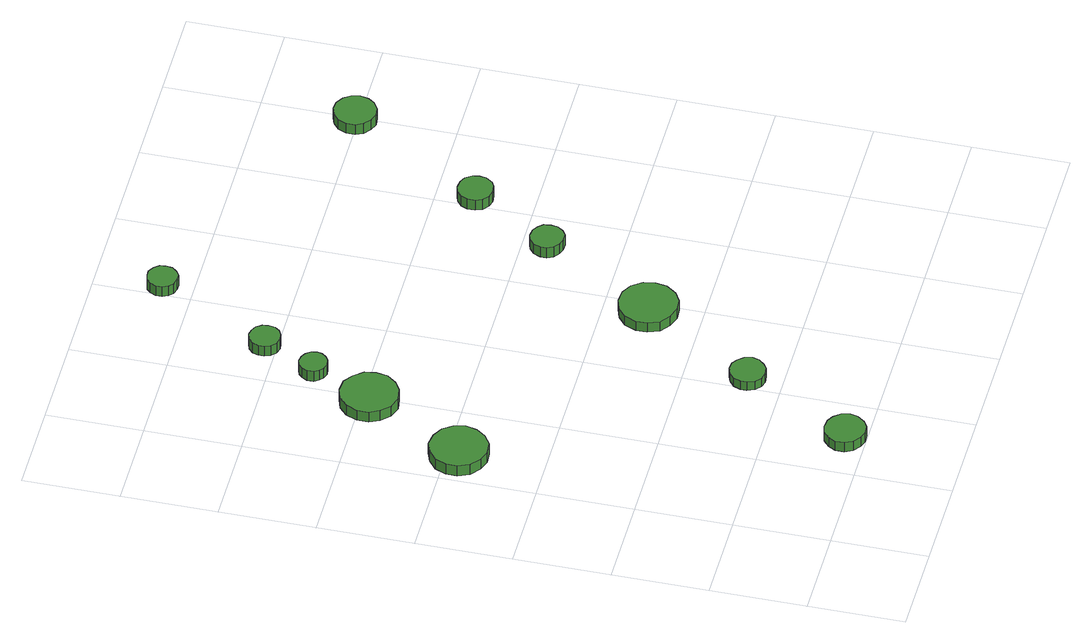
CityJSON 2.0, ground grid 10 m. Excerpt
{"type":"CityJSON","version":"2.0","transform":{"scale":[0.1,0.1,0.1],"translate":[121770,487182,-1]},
"CityObjects":{
"tree1":{"type":"SolitaryVegetationObject","attributes":{"function":"something"},"geometry":[{"type":"MultiSurface","lod":"1","boundaries":[[[0,1,2,3,4,5,6,7,8,9,10,11,12,13,14]],[[15,16,17,18,19,20,21,22,23,24,25,26,27,28,29]],[[0,29,28,1]],[[1,28,27,2]],[[2,27,26,3]],[[3,26,25,4]],[[4,25,24,5]],[[5,24,23,6]],[[6,23,22,7]],[[7,22,21,8]],[[8,21,20,9]],[[9,20,19,10]],[[10,19,18,11]],[[11,18,17,12]],[[12,17,16,13]],[[13,16,15,14]],[[14,15,29,0]]]}]},
"tree2":{"type":"SolitaryVegetationObject","attributes":{"function":"something"},"geometry":[{"type":"MultiSurface","lod":"1","boundaries":[[[30,31,32,33,34,35,36,37,38,39,40,41,42,43,44]],[[45,46,47,48,49,50,51,52,53,54,55,56,57,58,59]],[[30,59,58,31]],[[31,58,57,32]],[[32,57,56,33]],[[33,56,55,34]],[[34,55,54,35]],[[35,54,53,36]],[[36,53,52,37]],[[37,52,51,38]],[[38,51,50,39]],[[39,50,49,40]],[[40,49,48,41]],[[41,48,47,42]],[[42,47,46,43]],[[43,46,45,44]],[[44,45,59,30]]]}]},
"tree3":{"type":"SolitaryVegetationObject","attributes":{"function":"something"},"geometry":[{"type":"MultiSurface","lod":"1","boundaries":[[[60,61,62,63,64,65,66,67,68,69,70,71,72,73,74]],[[75,76,77,78,79,80,81,82,83,84,85,86,87,88,89]],[[60,89,88,61]],[[61,88,87,62]],[[62,87,86,63]],[[63,86,85,64]],[[64,85,84,65]],[[65,84,83,66]],[[66,83,82,67]],[[67,82,81,68]],[[68,81,80,69]],[[69,80,79,70]],[[70,79,78,71]],[[71,78,77,72]],[[72,77,76,73]],[[73,76,75,74]],[[74,75,89,60]]]}]},
"tree4":{"type":"SolitaryVegetationObject","attributes":{"function":"something"},"geometry":[{"type":"MultiSurface","lod":"1","boundaries":[[[90,91,92,93,94,95,96,97,98,99,100,101,102,103,104]],[[105,106,107,108,109,110,111,112,113,114,115,116,117,118,119]],[[90,119,118,91]],[[91,118,117,92]],[[92,117,116,93]],[[93,116,115,94]],[[94,115,114,95]],[[95,114,113,96]],[[96,113,112,97]],[[97,112,111,98]],[[98,111,110,99]],[[99,110,109,100]],[[100,109,108,101]],[[101,108,107,102]],[[102,107,106,103]],[[103,106,105,104]],[[104,105,119,90]]]}]},
"tree5":{"type":"SolitaryVegetationObject","attributes":{"function":"something"},"geometry":[{"type":"MultiSurface","lod":"1","boundaries":[[[120,121,122,123,124,125,126,127,128,129,130,131,132,133,134]],[[135,136,137,138,139,140,141,142,143,144,145,146,147,148,149]],[[120,149,148,121]],[[121,148,147,122]],[[122,147,146,123]],[[123,146,145,124]],[[124,145,144,125]],[[125,144,143,126]],[[126,143,142,127]],[[127,142,141,128]],[[128,141,140,129]],[[129,140,139,130]],[[130,139,138,131]],[[131,138,137,132]],[[132,137,136,133]],[[133,136,135,134]],[[134,135,149,120]]]}]},
"tree6":{"type":"SolitaryVegetationObject","attributes":{"function":"something"},"geometry":[{"type":"MultiSurface","lod":"1","boundaries":[[[150,151,152,153,154,155,156,157,158,159,160,161,162,163,164]],[[165,166,167,168,169,170,171,172,173,174,175,176,177,178,179]],[[150,179,178,151]],[[151,178,177,152]],[[152,177,176,153]],[[153,176,175,154]],[[154,175,174,155]],[[155,174,173,156]],[[156,173,172,157]],[[157,172,171,158]],[[158,171,170,159]],[[159,170,169,160]],[[160,169,168,161]],[[161,168,167,162]],[[162,167,166,163]],[[163,166,165,164]],[[164,165,179,150]]]}]},
"tree7":{"type":"SolitaryVegetationObject","attributes":{"function":"something"},"geometry":[{"type":"MultiSurface","lod":"1","boundaries":[[[180,181,182,183,184,185,186,187,188,189,190,191,192,193,194]],[[195,196,197,198,199,200,201,202,203,204,205,206,207,208,209]],[[180,209,208,181]],[[181,208,207,182]],[[182,207,206,183]],[[183,206,205,184]],[[184,205,204,185]],[[185,204,203,186]],[[186,203,202,187]],[[187,202,201,188]],[[188,201,200,189]],[[189,200,199,190]],[[190,199,198,191]],[[191,198,197,192]],[[192,197,196,193]],[[193,196,195,194]],[[194,195,209,180]]]}]},
"tree8":{"type":"SolitaryVegetationObject","attributes":{"function":"something"},"geometry":[{"type":"MultiSurface","lod":"1","boundaries":[[[210,211,212,213,214,215,216,217,218,219,220,221,222,223,224]],[[225,226,227,228,229,230,231,232,233,234,235,236,237,238,239]],[[210,239,238,211]],[[211,238,237,212]],[[212,237,236,213]],[[213,236,235,214]],[[214,235,234,215]],[[215,234,233,216]],[[216,233,232,217]],[[217,232,231,218]],[[218,231,230,219]],[[219,230,229,220]],[[220,229,228,221]],[[221,228,227,222]],[[222,227,226,223]],[[223,226,225,224]],[[224,225,239,210]]]}]},
"tree9":{"type":"SolitaryVegetationObject","attributes":{"function":"something"},"geometry":[{"type":"MultiSurface","lod":"1","boundaries":[[[240,241,242,243,244,245,246,247,248,249,250,251,252,253,254]],[[255,256,257,258,259,260,261,262,263,264,265,266,267,268,269]],[[240,269,268,241]],[[241,268,267,242]],[[242,267,266,243]],[[243,266,265,244]],[[244,265,264,245]],[[245,264,263,246]],[[246,263,262,247]],[[247,262,261,248]],[[248,261,260,249]],[[249,260,259,250]],[[250,259,258,251]],[[251,258,257,252]],[[252,257,256,253]],[[253,256,255,254]],[[254,255,269,240]]]}]},
"tree10":{"type":"SolitaryVegetationObject","attributes":{"function":"something"},"geometry":[{"type":"MultiSurface","lod":"1","boundaries":[[[270,271,272,273,274,275,276,277,278,279,280,281,282,283,284]],[[285,286,287,288,289,290,291,292,293,294,295,296,297,298,299]],[[270,299,298,271]],[[271,298,297,272]],[[272,297,296,273]],[[273,296,295,274]],[[274,295,294,275]],[[275,294,293,276]],[[276,293,292,277]],[[277,292,291,278]],[[278,291,290,279]],[[279,290,289,280]],[[280,289,288,281]],[[281,288,287,282]],[[282,287,286,283]],[[283,286,285,284]],[[284,285,299,270]]]}]},
"tree11":{"type":"SolitaryVegetationObject","attributes":{"function":"something"},"geometry":[{"type":"MultiSurface","lod":"1","boundaries":[[[300,301,302,303,304,305,306,307,308,309,310,311,312,313,314]],[[315,316,317,318,319,320,321,322,323,324,325,326,327,328,329]],[[300,329,328,301]],[[301,328,327,302]],[[302,327,326,303]],[[303,326,325,304]],[[304,325,324,305]],[[305,324,323,306]],[[306,323,322,307]],[[307,322,321,308]],[[308,321,320,309]],[[309,320,319,310]],[[310,319,318,311]],[[311,318,317,312]],[[312,317,316,313]],[[313,316,315,314]],[[314,315,329,300]]]}]}
},
"vertices":[
[67,388,19],[64,400,19],[57,410,19],[46,416,19],[33,418,19],[22,414,19],[12,406,19],[7,394,19],[7,382,19],[12,370,19],[22,362,19],[33,358,19],[46,359,19],[57,366,19],[64,376,19],[64,376,6],[57,366,6],[46,359,6],[33,358,6],[22,362,6],[12,370,6],[7,382,6],[7,394,6],[12,406,6],[22,414,6],[33,418,6],[46,416,6],[57,410,6],[64,400,6],[67,388,6],
[175,22,17],[173,31,17],[167,38,17],[160,42,17],[151,43,17],[143,41,17],[136,35,17],[132,27,17],[132,18,17],[136,10,17],[143,4,17],[151,1,17],[160,2,17],[167,6,17],[173,14,17],[173,14,5],[167,6,5],[160,2,5],[151,1,5],[143,4,5],[136,10,5],[132,18,5],[132,27,5],[136,35,5],[143,41,5],[151,43,5],[160,42,5],[167,38,5],[173,31,5],[175,22,5],
[122,492,20],[120,504,20],[112,514,20],[102,521,20],[89,522,20],[77,518,20],[68,510,20],[63,498,20],[63,486,20],[68,475,20],[77,466,20],[89,462,20],[102,464,20],[112,470,20],[120,480,20],[120,480,7],[112,470,7],[102,464,7],[89,462,7],[77,466,7],[68,475,7],[63,486,7],[63,498,7],[68,510,7],[77,518,7],[89,522,7],[102,521,7],[112,514,7],[120,504,7],[122,492,7],
[235,136,16],[233,144,16],[228,150,16],[222,154,16],[214,155,16],[207,152,16],[201,147,16],[198,140,16],[198,133,16],[201,125,16],[207,120,16],[214,118,16],[222,119,16],[228,123,16],[233,129,16],[233,129,5],[228,123,5],[222,119,5],[214,118,5],[207,120,5],[201,125,5],[198,133,5],[198,140,5],[201,147,5],[207,152,5],[214,155,5],[222,154,5],[228,150,5],[233,144,5],[235,136,5],
[138,556,20],[137,562,20],[133,567,20],[128,570,20],[122,571,20],[116,569,20],[112,565,20],[109,560,20],[109,553,20],[112,548,20],[116,544,20],[122,542,20],[128,543,20],[133,546,20],[137,551,20],[137,551,7],[133,546,7],[128,543,7],[122,542,7],[116,544,7],[112,548,7],[109,553,7],[109,560,7],[112,565,7],[116,569,7],[122,571,7],[128,570,7],[133,567,7],[137,562,7],[138,556,7],
[164,612,21],[163,618,21],[159,624,21],[153,627,21],[147,628,21],[140,626,21],[135,621,21],[133,615,21],[133,609,21],[135,603,21],[140,598,21],[147,596,21],[153,597,21],[159,600,21],[163,605,21],[163,605,8],[159,600,8],[153,597,8],[147,596,8],[140,598,8],[135,603,8],[133,609,8],[133,615,8],[135,621,8],[140,626,8],[147,628,8],[153,627,8],[159,624,8],[163,618,8],[164,612,8],
[319,255,17],[317,267,17],[309,278,17],[298,284,17],[286,285,17],[274,281,17],[264,273,17],[259,261,17],[259,249,17],[264,237,17],[274,229,17],[286,225,17],[298,226,17],[309,232,17],[317,243,17],[317,243,5],[309,232,5],[298,226,5],[286,225,5],[274,229,5],[264,237,5],[259,249,5],[259,261,5],[264,273,5],[274,281,5],[286,285,5],[298,284,5],[309,278,5],[317,267,5],[319,255,5],
[224,731,23],[223,737,23],[219,742,23],[213,746,23],[207,746,23],[200,744,23],[196,740,23],[193,734,23],[193,727,23],[196,721,23],[200,717,23],[207,715,23],[213,715,23],[219,719,23],[223,724,23],[223,724,10],[219,719,10],[213,715,10],[207,715,10],[200,717,10],[196,721,10],[193,727,10],[193,734,10],[196,740,10],[200,744,10],[207,746,10],[213,746,10],[219,742,10],[223,737,10],[224,731,10],
[376,375,19],[375,382,19],[371,387,19],[365,391,19],[357,392,19],[351,390,19],[345,385,19],[342,378,19],[342,371,19],[345,365,19],[351,360,19],[357,358,19],[365,358,19],[371,362,19],[375,368,19],[375,368,6],[371,362,6],[365,358,6],[357,358,6],[351,360,6],[345,365,6],[342,371,6],[342,378,6],[345,385,6],[351,390,6],[357,392,6],[365,391,6],[371,387,6],[375,382,6],[376,375,6],
[428,460,21],[427,467,21],[422,474,21],[416,477,21],[408,478,21],[401,476,21],[395,471,21],[392,464,21],[392,456,21],[395,449,21],[401,444,21],[408,442,21],[416,443,21],[422,446,21],[427,453,21],[427,453,8],[422,446,8],[416,443,8],[408,442,8],[401,444,8],[395,449,8],[392,456,8],[392,464,8],[395,471,8],[401,476,8],[408,478,8],[416,477,8],[422,474,8],[427,467,8],[428,460,8],
[513,602,24],[511,611,24],[506,618,24],[498,623,24],[489,624,24],[481,621,24],[474,615,24],[470,606,24],[470,597,24],[474,589,24],[481,583,24],[489,580,24],[498,581,24],[506,586,24],[511,593,24],[511,593,11],[506,586,11],[498,581,11],[489,580,11],[481,583,11],[474,589,11],[470,597,11],[470,606,11],[474,615,11],[481,621,11],[489,624,11],[498,623,11],[506,618,11],[511,611,11],[513,602,11]
]}
